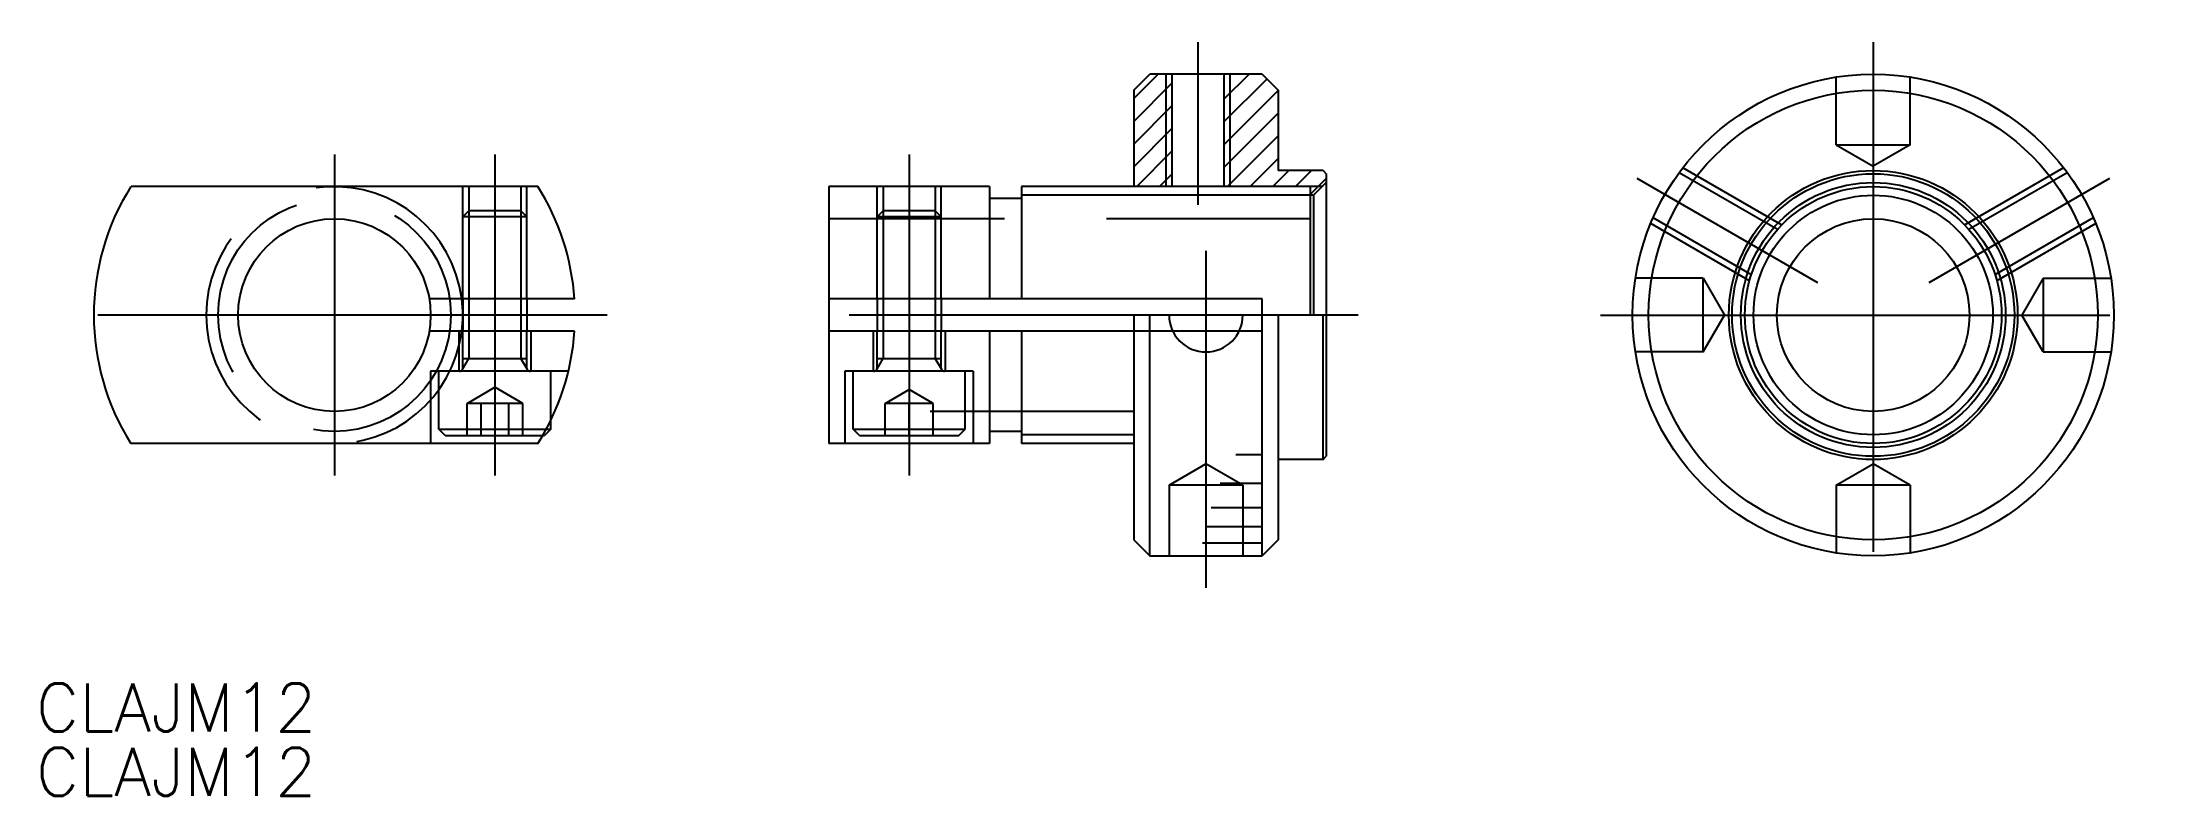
# Model space of a CAD drawing. Extents: x -114 to 17, y -30 to 17.
import ezdxf

# ---------------------------------------------------------------- set-up
doc = ezdxf.new("R2010")
doc.units = 0
doc.linetypes.add('CENTER', pattern=[50.8, 31.75, -6.35, 6.35, -6.35])
doc.linetypes.add('DASHED', pattern=[19.05, 12.7, -6.35])
doc.layers.get('0').update_dxf_attribs({"linetype": 'CONTINUOUS'})
doc.layers.add('CENTER', color=1, linetype='CENTER')
doc.styles.get("Standard").update_dxf_attribs({"font": 'txt.shx', "height": 3, "bigfont": 'bigfont.shx'})

# ---------------------------------------------------------------- blocks, each defined once
blk = doc.blocks.new('*U2')
at = {"color": 7, "linetype": 'CONTINUOUS'}
blk.add_text('CLAJM12', height=3, dxfattribs=at).set_placement((-114.54, -25.94))
blk = doc.blocks.new('*U3')
at = {"color": 7, "linetype": 'CONTINUOUS'}
blk.add_text('CLAJM12', height=3, dxfattribs=at).set_placement((-114.54, -29.95))

msp = doc.modelspace()

# ---------------------------------------------------------------- linework, layer by layer
at = {"color": 7, "linetype": 'CONTINUOUS'}
for p, q in [((-46.1, 14), (-45.1, 15)), ((-38.1, 15), (-45.1, 15)), ((-43.72, 15), (-43.72, 8)), ((-40.48, 15), (-40.48, 8)), ((-38.1, 15), (-37.1, 14)), ((-46.1, 14), (-46.1, 8)), ((-37.1, 14), (-37.1, 9)), ((-83.24, 8), (-108.61, 8)), ((-65.1, 8), (-65.1, -8)), ((-55.1, 8), (-65.1, 8)), ((-55.1, 8), (-55.1, 1)), ((-53.1, 8), (-53.1, 1)), ((-35.1, 8), (-53.1, 8)), ((-34.3, 9), (-37.1, 9)), ((-35.1, 8), (-35.1, 0)), ((-34.1, 8.25), (-34.89, 7.46)), ((-34.3, 9), (-34.1, 8.8)), ((-34.1, 8.8), (-34.1, -8.8)), ((-53.1, 7.25), (-55.1, 7.25)), ((-34.89, 7.46), (-35.1, 7.46)), ((-34.89, 7.46), (-34.89, 0)), ((-80.96, 1), (-90.01, 1)), ((-87.93, 1), (-87.93, -1)), ((-83.93, 1), (-83.93, -1)), ((-38.1, 1), (-65.1, 1)), ((-62.1, 1), (-62.1, -1)), ((-58.1, 1), (-58.1, -1)), ((-46.1, 0), (-46.1, -14)), ((-45.1, -15), (-45.1, 0)), ((-38.1, -15), (-38.1, 1)), ((-37.1, 0), (-37.1, -14)), ((-34.3, -9), (-34.3, 0)), ((-80.96, -1), (-90.01, -1)), ((-46.1, -1), (-65.1, -1)), ((-55.1, -1), (-55.1, -8)), ((-53.1, -1), (-53.1, -8)), ((-89.93, -3.5), (-89.93, -8)), ((-81.34, -3.5), (-89.93, -3.5)), ((-56.1, -3.5), (-64.1, -3.5)), ((-64.1, -3.5), (-64.1, -8)), ((-56.1, -3.5), (-56.1, -8)), ((-82.43, -7.1), (-82.43, -6.54)), ((-82.94, -7.5), (-82.83, -7.5)), ((-82.43, -7.1), (-82.83, -7.5)), ((-82.71, -7.1), (-82.43, -7.1)), ((-53.1, -7.25), (-55.1, -7.25)), ((-83.24, -8), (-108.61, -8)), ((-55.1, -8), (-65.1, -8)), ((-46.1, -8), (-53.1, -8)), ((-34.3, -9), (-37.1, -9)), ((-34.3, -9), (-34.1, -8.8)), ((-46.1, -14), (-45.1, -15)), ((-37.1, -14), (-38.1, -15)), ((-45.1, -15), (-38.1, -15))]:
    msp.add_line(p, q, dxfattribs=at)
at = {"color": 3, "linetype": 'CONTINUOUS'}
for p, q in [((-46.1, 13.48), (-44.57, 15)), ((-46.1, 12.06), (-43.72, 14.44)), ((-44.1, 15), (-44.1, 8)), ((-40.48, 13.44), (-38.91, 15)), ((-40.48, 12.03), (-37.8, 14.7)), ((-40.1, 15), (-40.1, 8)), ((-40.48, 10.61), (-37.1, 13.99)), ((-46.1, 10.65), (-43.72, 13.03)), ((-40.48, 9.2), (-37.1, 12.58)), ((-46.1, 9.23), (-43.72, 11.61)), ((-40.26, 8), (-37.1, 11.16)), ((-45.91, 8), (-43.72, 10.2)), ((-38.84, 8), (-37.1, 9.75)), ((-44.5, 8), (-43.72, 8.78)), ((-37.43, 8), (-36.43, 9)), ((-36.02, 8), (-35.02, 9)), ((-35.1, 7.5), (-34.1, 8.5)), ((-34.35, 8), (-35.1, 8)), ((-35.1, 7.46), (-53.1, 7.46)), ((-87.55, 1), (-87.55, -1)), ((-84.3, 1), (-84.3, -1)), ((-61.72, 1), (-61.72, -1)), ((-58.48, 1), (-58.48, -1)), ((-46.1, -7.46), (-53.1, -7.46)), ((-38.1, -8.7), (-39.74, -8.7)), ((-38.1, -10.5), (-40.71, -10.5)), ((-38.1, -12), (-41.28, -12)), ((-38.1, -14.2), (-41.82, -14.2)), ((-38.1, -13.2), (-41.59, -13.2))]:
    msp.add_line(p, q, dxfattribs=at)
at = {"color": 3, "linetype": 'DASHED'}
for p, q in [((-2.3, 10.6), (-2.3, 14.82)), ((2.3, 10.6), (2.3, 14.82)), ((-2.3, 10.6), (2.3, 10.6)), ((-2.3, 10.6), (0, 9.27)), ((2.3, 10.6), (0, 9.27)), ((-87.93, 1), (-87.93, 8)), ((-87.55, 8), (-87.55, 1)), ((-84.3, 8), (-84.3, 1)), ((-83.93, 1), (-83.93, 8)), ((-62.1, 1), (-62.1, 8)), ((-61.72, 8), (-61.72, 1)), ((-58.48, 8), (-58.48, 1)), ((-58.1, 1), (-58.1, 8)), ((-5.97, 5.32), (-12.1, 8.86)), ((-5.71, 5.61), (-11.87, 9.17)), ((11.87, 9.17), (5.71, 5.61)), ((12.1, 8.86), (5.97, 5.32)), ((-87.55, 6.5), (-87.93, 6.12)), ((-83.93, 6.12), (-87.93, 6.12)), ((-84.3, 6.5), (-87.55, 6.5)), ((-83.93, 6.12), (-84.3, 6.5)), ((-35.1, 6), (-65.1, 6)), ((-61.72, 6.5), (-62.1, 6.12)), ((-58.1, 6.12), (-62.1, 6.12)), ((-58.48, 6.5), (-61.72, 6.5)), ((-58.1, 6.12), (-58.48, 6.5)), ((-7.71, 2.14), (-13.87, 5.7)), ((-7.59, 2.51), (-13.72, 6.05)), ((13.72, 6.05), (7.59, 2.51)), ((13.87, 5.7), (7.71, 2.14)), ((-10.6, 2.3), (-14.82, 2.3)), ((-10.6, -2.3), (-10.6, 2.3)), ((-10.6, 2.3), (-9.27, 0)), ((10.6, 2.3), (9.27, 0)), ((10.6, 2.3), (14.82, 2.3)), ((10.6, 2.3), (10.6, -2.3)), ((-10.6, -2.3), (-9.27, 0)), ((-88.18, -1), (-88.18, -3.5)), ((-87.93, -3.3), (-87.93, -1)), ((-87.55, -1), (-87.55, -2.7)), ((-84.3, -1), (-84.3, -2.7)), ((-83.93, -3.3), (-83.93, -1)), ((-83.68, -1), (-83.68, -3.5)), ((-62.35, -1), (-62.35, -3.5)), ((-62.1, -3.3), (-62.1, -1)), ((-61.72, -1), (-61.72, -2.7)), ((-58.48, -1), (-58.48, -2.7)), ((-58.1, -3.3), (-58.1, -1)), ((-57.85, -1), (-57.85, -3.5)), ((-38.1, -1), (-46.1, -1)), ((10.6, -2.3), (9.27, 0)), ((-88.18, -2), (-88.18, -3.5)), ((-62.35, -2), (-62.35, -3.5)), ((-10.6, -2.3), (-14.82, -2.3)), ((10.6, -2.3), (14.82, -2.3)), ((-89.43, -7.1), (-89.43, -3.5)), ((-87.95, -3.4), (-87.55, -2.7)), ((-87.93, -2.7), (-83.93, -2.7)), ((-83.9, -3.4), (-84.3, -2.7)), ((-82.43, -6.54), (-82.43, -3.5)), ((-63.6, -7.1), (-63.6, -3.5)), ((-62.12, -3.4), (-61.72, -2.7)), ((-62.1, -2.7), (-58.1, -2.7)), ((-58.07, -3.4), (-58.48, -2.7)), ((-56.6, -7.1), (-56.6, -3.5)), ((-87.66, -5.5), (-85.93, -4.5)), ((-84.19, -5.5), (-85.93, -4.5)), ((-61.6, -5.5), (-60.1, -4.63)), ((-58.6, -5.5), (-60.1, -4.63)), ((-87.66, -7.5), (-87.66, -5.5)), ((-84.19, -5.5), (-87.66, -5.5)), ((-86.79, -7.5), (-86.79, -5.5)), ((-85.06, -7.5), (-85.06, -5.5)), ((-84.19, -7.5), (-84.19, -5.5)), ((-46.1, -6), (-65.1, -6)), ((-61.6, -7.5), (-61.6, -5.5)), ((-58.6, -5.5), (-61.6, -5.5)), ((-60.1, -7.5), (-60.1, -5.5)), ((-58.6, -7.5), (-58.6, -5.5)), ((-89.43, -7.1), (-82.71, -7.1)), ((-89.03, -7.5), (-89.43, -7.1)), ((-89.03, -7.5), (-82.94, -7.5)), ((-63.6, -7.1), (-56.6, -7.1)), ((-63.2, -7.5), (-63.6, -7.1)), ((-63.2, -7.5), (-57, -7.5)), ((-57, -7.5), (-56.6, -7.1)), ((-43.9, -10.6), (-41.6, -9.27)), ((-39.3, -10.6), (-41.6, -9.27)), ((-2.3, -10.6), (0, -9.27)), ((2.3, -10.6), (0, -9.27)), ((-43.9, -10.6), (-43.9, -15)), ((-39.3, -10.6), (-43.9, -10.6)), ((-39.3, -10.6), (-39.3, -15)), ((-2.3, -10.6), (-2.3, -14.82)), ((2.3, -10.6), (-2.3, -10.6)), ((2.3, -10.6), (2.3, -14.82))]:
    msp.add_line(p, q, dxfattribs=at)
at = {"color": 7, "linetype": 'CONTINUOUS'}
for centre, radius in [((0, 0), 15), ((0, 0), 14), ((0, 0), 9), ((0, 0), 8.8), ((0, 0), 8.25), ((0, 0), 7.46), ((-95.93, 0), 6), ((0, 0), 6)]:
    msp.add_circle(centre, radius, dxfattribs=at)
at = {"color": 3, "linetype": 'CONTINUOUS'}
msp.add_circle((0, 0), 8, dxfattribs=at)
at = {"color": 3, "linetype": 'DASHED'}
msp.add_circle((-95.93, 0), 7.25, dxfattribs=at)
at = {"color": 7, "linetype": 'CONTINUOUS'}
for centre, radius, start, end in [((-95.93, 0), 15, 147.769, 212.2309), ((-95.93, 0), 15, 3.8226, 32.231), ((-95.93, 0), 8, 352.8192, 7.1808), ((-41.6, 0), 2.3, 180, 0), ((-95.93, 0), 15, 327.769, 356.1774)]:
    msp.add_arc(centre, radius, start, end, dxfattribs=at)
at = {"color": 3, "linetype": 'DASHED'}
for centre, radius, start, end in [((-95.93, 0), 8, 7.1808, 352.8192), ((-88.13, -3.3), 0.2, 270, 0), ((-83.73, -3.3), 0.2, 180, 270), ((-62.3, -3.3), 0.2, 270, 0), ((-57.9, -3.3), 0.2, 180, 270)]:
    msp.add_arc(centre, radius, start, end, dxfattribs=at)
at = {"layer": 'CENTER', "color": 1, "linetype": 'CENTER'}
for p, q in [((-42.1, 17), (-42.1, 6.87)), ((0, 17), (0, -17)), ((-95.93, 10), (-95.93, -10)), ((-85.93, 10), (-85.93, -10)), ((-60.1, 10), (-60.1, -10)), ((-3.46, 2), (-14.72, 8.5)), ((14.72, 8.5), (3.46, 2)), ((-41.6, 4), (-41.6, -17)), ((-78.93, 0), (-112.93, 0)), ((-32.1, 0), (-67.1, 0)), ((-17, 0), (17, 0))]:
    msp.add_line(p, q, dxfattribs=at)

# ---------------------------------------------------------------- block references
at = {"color": 7, "linetype": 'CONTINUOUS'}
for name in ['*U2', '*U3']:
    msp.add_blockref(name, (0, 0), dxfattribs=at)

doc.saveas('drawing.dxf')
